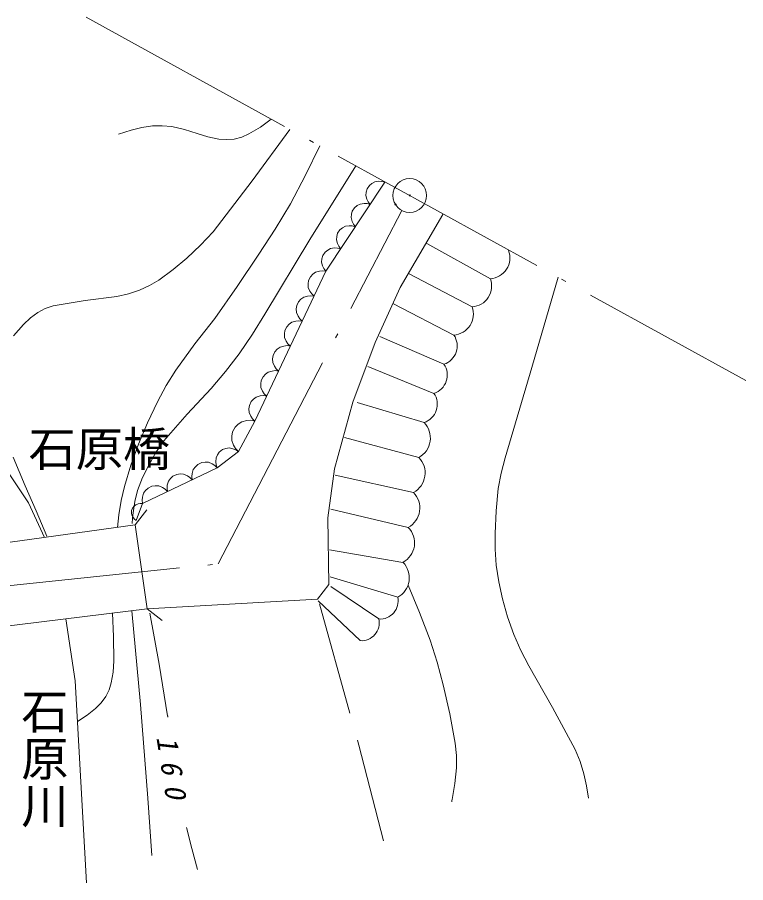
# Model space of a CAD drawing. Units: millimetres, scale not verified. Extents: x -625 to 714620, y -625 to 362121.
# Drawn here: x 270248 to 308828, y 248511 to 294359 of the extents above; entities that cross this region are included whole.
import ezdxf
from ezdxf.enums import TextEntityAlignment as Align

# ---------------------------------------------------------------- set-up
doc = ezdxf.new("R2010")
doc.units = ezdxf.units.MM
doc.header["$LTSCALE"] = 1000
doc.linetypes.add('DASHED', pattern=[7.5, 6, -1.5])
doc.linetypes.add('LONG_DASHED_DOTTED', pattern=[15.25, 12, -1.5, 0.25, -1.5])
doc.layers.add('S-SUV', color=7, linetype='Continuous', lineweight=13)
doc.styles.add('@ＭＳ ゴシック', font='')
doc.styles.add('ＭＳ ゴシック', font='')
doc.styles.get('@ＭＳ ゴシック').set_extended_font_data('@MS Gothic')
doc.styles.get('ＭＳ ゴシック').set_extended_font_data('MS Gothic')

msp = doc.modelspace()

# ---------------------------------------------------------------- linework, layer by layer
at = {"layer": 'S-SUV', "linetype": 'LONG_DASHED_DOTTED'}
for p, q in [((273891, 294359), (308828, 275120)), ((280883, 265398), (290616, 284122)), ((251739, 262376), (280883, 265398))]:
    msp.add_line(p, q, dxfattribs=at)
at = {"layer": 'S-SUV'}
for p, q in [((283702, 288956), (283130, 288547)), ((276839, 288522), (276278, 288378)), ((277403, 288605), (276839, 288522)), ((277926, 288618), (277403, 288605)), ((278434, 288571), (277926, 288618)), ((279108, 288413), (278434, 288571)), ((279767, 288195), (279108, 288413)), ((283130, 288547), (282508, 288177)), ((284679, 288418), (282680, 285690)), ((275944, 288274), (275612, 288163)), ((276278, 288378), (275944, 288274)), ((280337, 288020), (279767, 288195)), ((280926, 287903), (280337, 288020)), ((282132, 288015), (281740, 287911)), ((282508, 288177), (282132, 288015)), ((281336, 287877), (280926, 287903)), ((281740, 287911), (281336, 287877)), ((286263, 287546), (285515, 285999)), ((288180, 286491), (285746, 282586)), ((282680, 285690), (280629, 282997)), ((285515, 285999), (284714, 284481)), ((289187, 285641), (289031, 285558)), ((289393, 285670), (289187, 285641)), ((289555, 285664), (289393, 285670)), ((289719, 285618), (289555, 285664)), ((286594, 280912), (289719, 285618)), ((288774, 285267), (288726, 285100)), ((288895, 285449), (288774, 285267)), ((289031, 285558), (288895, 285449)), ((288726, 285100), (288711, 284923)), ((288711, 284923), (288764, 284723)), ((288764, 284723), (288834, 284579)), ((284714, 284481), (283905, 283140)), ((288114, 284273), (287993, 284090)), ((288250, 284382), (288114, 284273)), ((288406, 284464), (288250, 284382)), ((288612, 284493), (288406, 284464)), ((288773, 284488), (288612, 284493)), ((288938, 284442), (288773, 284488)), ((288834, 284579), (288938, 284442)), ((287945, 283923), (287930, 283747)), ((287993, 284090), (287945, 283923)), ((290519, 280051), (292778, 283907)), ((287930, 283747), (287983, 283546)), ((287983, 283546), (288053, 283402)), ((288053, 283402), (288157, 283265)), ((280629, 282997), (279954, 282279)), ((283905, 283140), (283037, 281819)), ((287211, 282914), (287164, 282746)), ((287332, 283096), (287211, 282914)), ((287468, 283205), (287332, 283096)), ((287625, 283288), (287468, 283205)), ((287830, 283317), (287625, 283288)), ((287992, 283311), (287830, 283317)), ((288157, 283265), (287992, 283311)), ((285746, 282586), (283357, 278640)), ((287164, 282746), (287148, 282570)), ((287148, 282570), (287202, 282369)), ((279954, 282279), (279233, 281601)), ((286687, 282029), (286551, 281920)), ((286844, 282111), (286687, 282029)), ((287049, 282140), (286844, 282111)), ((287211, 282134), (287049, 282140)), ((287202, 282369), (287271, 282226)), ((287375, 282089), (287211, 282134)), ((287271, 282226), (287375, 282089)), ((295304, 280511), (291940, 282381)), ((279233, 281601), (278507, 280997)), ((283037, 281819), (281894, 280093)), ((286382, 281570), (286367, 281394)), ((286430, 281737), (286382, 281570)), ((286551, 281920), (286430, 281737)), ((286367, 281394), (286420, 281193)), ((286420, 281193), (286490, 281049)), ((286490, 281049), (286594, 280912)), ((278507, 280997), (277740, 280438)), ((282829, 272968), (286594, 280912)), ((285773, 280616), (285676, 280411)), ((285896, 280748), (285773, 280616)), ((286045, 280856), (285896, 280748)), ((286252, 280916), (286045, 280856)), ((286418, 280935), (286252, 280916)), ((286594, 280912), (286418, 280935)), ((294337, 279017), (290999, 280762)), ((298889, 280593), (297504, 275808)), ((277241, 280142), (276719, 279904)), ((277740, 280438), (277241, 280142)), ((285676, 280411), (285652, 280232)), ((285652, 280232), (285662, 280049)), ((276132, 279709), (275524, 279571)), ((276719, 279904), (276132, 279709)), ((281894, 280093), (280704, 278404)), ((285662, 280049), (285747, 279851)), ((285747, 279851), (285840, 279713)), ((285840, 279713), (285967, 279588)), ((289194, 277130), (290519, 280051)), ((273840, 279355), (272149, 279077)), ((275524, 279571), (273840, 279355)), ((285145, 279292), (285048, 279087)), ((285269, 279424), (285145, 279292)), ((285417, 279532), (285269, 279424)), ((285624, 279592), (285417, 279532)), ((285791, 279611), (285624, 279592)), ((285967, 279588), (285791, 279611)), ((271731, 278927), (271340, 278724)), ((272149, 279077), (271731, 278927)), ((285048, 279087), (285024, 278908)), ((285024, 278908), (285035, 278725)), ((293371, 277524), (290171, 279180)), ((270945, 278430), (270580, 278083)), ((271340, 278724), (270945, 278430)), ((280704, 278404), (279651, 277058)), ((283357, 278640), (282709, 277573)), ((285035, 278725), (285119, 278527)), ((285119, 278527), (285212, 278389)), ((285212, 278389), (285339, 278264)), ((270580, 278083), (270046, 277487)), ((284518, 277968), (284421, 277763)), ((284641, 278100), (284518, 277968)), ((284790, 278208), (284641, 278100)), ((284997, 278268), (284790, 278208)), ((285163, 278287), (284997, 278268)), ((285339, 278264), (285163, 278287)), ((282709, 277573), (282007, 276531)), ((284421, 277763), (284397, 277584)), ((284397, 277584), (284407, 277401)), ((284407, 277401), (284492, 277203)), ((292844, 275980), (289456, 277448)), ((279651, 277058), (278642, 275670)), ((284369, 276944), (284162, 276884)), ((284536, 276963), (284369, 276944)), ((284492, 277203), (284585, 277065)), ((284712, 276940), (284536, 276963)), ((284585, 277065), (284712, 276940)), ((288019, 273967), (289194, 277130)), ((282007, 276531), (281284, 275592)), ((283891, 276644), (283793, 276439)), ((284014, 276776), (283891, 276644)), ((284162, 276884), (284014, 276776)), ((283793, 276439), (283769, 276260)), ((283769, 276260), (283780, 276077)), ((283780, 276077), (283864, 275879)), ((278642, 275670), (278132, 274850)), ((281284, 275592), (280515, 274692)), ((283535, 275560), (283386, 275452)), ((283742, 275620), (283535, 275560)), ((283908, 275639), (283742, 275620)), ((283864, 275879), (283957, 275741)), ((284084, 275616), (283908, 275639)), ((283957, 275741), (284084, 275616)), ((292317, 274436), (288816, 275867)), ((297504, 275808), (296086, 271019)), ((283166, 275115), (283142, 274936)), ((283263, 275320), (283166, 275115)), ((283386, 275452), (283263, 275320)), ((278132, 274850), (277668, 273991)), ((280515, 274692), (279242, 273328)), ((283142, 274936), (283152, 274753)), ((283152, 274753), (283237, 274555)), ((282907, 274236), (282759, 274128)), ((283114, 274296), (282907, 274236)), ((283281, 274315), (283114, 274296)), ((283237, 274555), (283330, 274417)), ((283457, 274292), (283281, 274315)), ((283330, 274417), (283457, 274292)), ((277668, 273991), (277143, 272882)), ((282538, 273791), (282514, 273612)), ((282636, 273996), (282538, 273791)), ((282759, 274128), (282636, 273996)), ((287055, 270443), (288019, 273967)), ((291790, 272893), (288251, 273947)), ((279242, 273328), (278016, 271925)), ((282514, 273612), (282525, 273429)), ((282525, 273429), (282609, 273231)), ((277143, 272882), (276668, 271739)), ((281946, 272806), (281783, 272648)), ((282138, 272932), (281946, 272806)), ((281963, 271349), (282829, 272968)), ((282401, 272994), (282138, 272932)), ((282611, 273007), (282401, 272994)), ((282609, 273231), (282702, 273093)), ((282829, 272968), (282611, 273007)), ((282702, 273093), (282829, 272968)), ((281649, 272397), (281608, 272174)), ((281783, 272648), (281649, 272397)), ((278016, 271925), (277590, 271301)), ((281608, 272174), (281610, 271944)), ((281610, 271944), (281704, 271691)), ((291511, 271040), (287573, 272102)), ((276668, 271739), (276268, 270630)), ((281122, 271458), (280947, 271323)), ((281288, 271517), (281122, 271458)), ((281464, 271545), (281288, 271517)), ((281669, 271505), (281464, 271545)), ((281821, 271447), (281669, 271505)), ((281704, 271691), (281812, 271513)), ((281812, 271513), (281963, 271349)), ((281963, 271349), (281821, 271447)), ((269269, 270965), (270835, 268640)), ((270030, 271060), (270673, 269534)), ((277590, 271301), (277209, 270634)), ((280775, 271016), (280760, 270808)), ((280847, 271179), (280775, 271016)), ((280834, 270483), (281963, 271349)), ((280947, 271323), (280847, 271179)), ((296086, 271019), (295873, 270210)), ((276268, 270630), (275923, 269494)), ((277209, 270634), (276884, 269970)), ((279678, 270551), (279571, 270403)), ((279809, 270674), (279678, 270551)), ((280013, 270772), (279809, 270674)), ((280192, 270796), (280013, 270772)), ((280374, 270786), (280192, 270796)), ((280572, 270702), (280374, 270786)), ((280712, 270611), (280572, 270702)), ((280834, 270483), (280712, 270611)), ((280760, 270808), (280779, 270648)), ((280779, 270648), (280834, 270483)), ((276881, 268601), (280834, 270483)), ((278491, 270047), (278360, 269924)), ((278696, 270144), (278491, 270047)), ((278874, 270168), (278696, 270144)), ((279057, 270158), (278874, 270168)), ((279254, 270075), (279057, 270158)), ((279394, 269984), (279254, 270075)), ((279511, 270197), (279497, 270032)), ((279571, 270403), (279511, 270197)), ((286689, 267840), (287055, 270443)), ((291233, 269188), (287084, 270107)), ((295873, 270210), (295720, 269390)), ((276884, 269970), (276616, 269284)), ((278253, 269776), (278193, 269569)), ((278360, 269924), (278253, 269776)), ((279516, 269856), (279394, 269984)), ((279497, 270032), (279516, 269856)), ((270673, 269534), (271241, 268205)), ((275923, 269494), (275744, 268751)), ((276616, 269284), (276470, 268707)), ((276935, 269148), (276876, 268942)), ((277042, 269296), (276935, 269148)), ((277174, 269419), (277042, 269296)), ((277378, 269517), (277174, 269419)), ((277556, 269541), (277378, 269517)), ((277739, 269531), (277556, 269541)), ((277936, 269447), (277739, 269531)), ((278077, 269356), (277936, 269447)), ((278198, 269228), (278077, 269356)), ((278193, 269569), (278179, 269405)), ((278179, 269405), (278198, 269228)), ((295720, 269390), (295608, 268210)), ((275744, 268751), (275623, 267994)), ((276470, 268707), (276380, 268104)), ((276876, 268942), (276861, 268777)), ((276861, 268777), (276881, 268601)), ((270835, 268640), (271692, 266799)), ((276305, 268221), (276299, 268102)), ((276358, 268361), (276305, 268221)), ((276432, 268455), (276358, 268361)), ((276523, 268534), (276432, 268455)), ((276499, 267467), (277102, 268265)), ((276656, 268585), (276523, 268534)), ((276542, 267697), (276881, 268601)), ((276764, 268606), (276656, 268585)), ((276881, 268601), (276764, 268606)), ((290954, 267336), (286858, 268299)), ((271241, 268205), (271814, 266866)), ((275623, 267994), (275589, 267666)), ((276299, 268102), (276316, 267983)), ((276316, 267983), (276383, 267857)), ((276351, 267825), (276324, 267544)), ((276380, 268104), (276351, 267825)), ((276383, 267857), (276451, 267772)), ((276451, 267772), (276542, 267697)), ((286748, 264316), (286689, 267840)), ((295608, 268210), (295554, 267012)), ((264836, 265846), (276499, 267467)), ((275589, 267666), (275561, 267336)), ((295554, 267012), (295551, 266174)), ((290675, 265483), (286782, 266153)), ((295551, 266174), (295609, 265340)), ((295609, 265340), (295749, 264443)), ((290397, 263631), (286820, 264723)), ((286151, 263540), (286748, 264316)), ((289399, 262483), (286858, 264196)), ((290942, 264266), (291559, 262823)), ((295749, 264443), (295951, 263546)), ((277126, 263021), (286151, 263540)), ((288401, 261334), (286180, 263443)), ((295951, 263546), (296217, 262592)), ((277126, 263021), (265306, 261557)), ((275284, 262793), (275351, 261550)), ((276316, 262921), (276770, 257957)), ((277915, 262407), (277126, 263021)), ((277259, 262793), (277764, 260084)), ((291559, 262823), (292119, 261363)), ((272813, 262487), (273317, 259199)), ((296217, 262592), (296540, 261660)), ((275351, 261550), (275360, 260260)), ((292119, 261363), (292487, 260186)), ((296540, 261660), (296910, 260820)), ((296910, 260820), (297340, 259996)), ((275360, 260260), (275323, 259671)), ((277764, 260084), (278211, 257356)), ((292487, 260186), (292798, 258989)), ((297340, 259996), (298591, 257797)), ((275323, 259671), (275226, 259094)), ((273317, 259199), (273910, 248511)), ((275226, 259094), (275109, 258721)), ((275109, 258721), (274935, 258370)), ((292798, 258989), (293151, 257461)), ((274935, 258370), (274692, 258040)), ((274396, 257743), (273943, 257386)), ((274692, 258040), (274396, 257743)), ((276770, 257957), (277168, 252982)), ((298591, 257797), (299790, 255570)), ((273943, 257386), (273436, 257052)), ((278211, 257356), (278215, 257326)), ((278215, 257326), (278221, 257287)), ((293151, 257461), (293448, 255908)), ((293448, 255908), (293512, 255254)), ((299790, 255570), (300054, 254936)), ((293512, 255254), (293517, 254589)), ((300054, 254936), (300260, 254282)), ((293517, 254589), (293430, 253760)), ((300260, 254282), (300396, 253638)), ((293430, 253760), (293282, 252922)), ((300396, 253638), (300495, 252985)), ((277168, 252982), (277269, 251467)), ((293271, 252863), (293257, 252794)), ((293282, 252922), (293271, 252863)), ((277269, 251467), (277365, 249952)), ((279206, 251440), (279488, 250326)), ((279488, 250326), (279785, 249215))]:
    msp.add_line(p, q, dxfattribs=at)
at = {"layer": 'S-SUV', "linetype": 'DASHED'}
for p, q in [((276499, 267467), (277126, 263021)), ((286253, 263279), (288344, 255792)), ((288344, 255792), (289641, 250731))]:
    msp.add_line(p, q, dxfattribs=at)
at = {"layer": 'S-SUV'}
for centre, radius in [((291032, 284920), 896), ((291032, 284920), 27), ((290283, 284446), 31.3), ((290283, 284446), 25), ((290283, 284446), 18.8), ((290283, 284446), 12.5), ((290283, 284446), 6.3)]:
    msp.add_circle(centre, radius, dxfattribs=at)
for centre, radius, start, end in [((295227, 281620), 1112, 273.9647, 20.2249), ((294261, 280126), 1112, 273.9647, 20.2249), ((293294, 278633), 1112, 273.9647, 20.2249), ((292529, 276950), 1020, 288.0167, 34.2769), ((292002, 275406), 1020, 288.0167, 34.2769), ((291475, 273862), 1020, 288.0167, 34.2769), ((290956, 272071), 1171, 298.3164, 44.5766), ((290677, 270219), 1171, 298.3164, 44.5766), ((290399, 268366), 1171, 298.3164, 44.5766), ((290120, 266514), 1171, 298.3164, 44.5766), ((289841, 264662), 1171, 298.3164, 44.5766), ((289467, 263431), 951, 265.8841, 12.1443), ((288470, 262283), 951, 265.8841, 12.1443)]:
    msp.add_arc(centre, radius, start, end, dxfattribs=at)

# ---------------------------------------------------------------- texts
at = {"layer": 'S-SUV', "style": 'ＭＳ ゴシック'}
msp.add_text('石原橋', height=1833, dxfattribs=at).set_placement((270846, 270019), align=Align.BOTTOM_LEFT)
at = {"layer": 'S-SUV', "style": '@ＭＳ ゴシック'}
msp.add_text('石原川', height=1833, rotation=270, dxfattribs=at).set_placement((270209, 258865), align=Align.BOTTOM_LEFT)
at = {"layer": 'S-SUV', "insert": (277595, 256210), "char_height": 1100, "attachment_point": 7, "rotation": 278.9, "style": 'ＭＳ ゴシック'}
msp.add_mtext('\\T1.73;\\Q15;160', dxfattribs=at)

doc.saveas('drawing.dxf')
